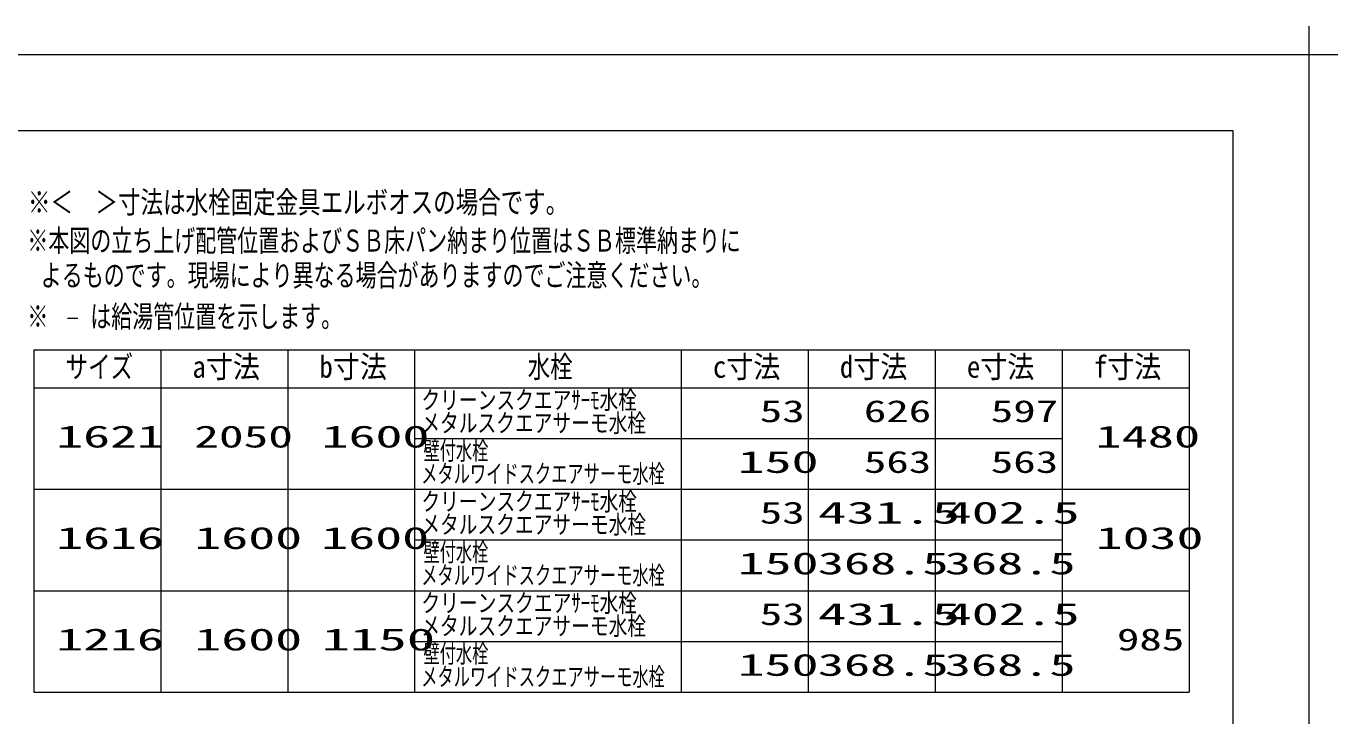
# Model space of a CAD drawing. Units: millimetres on the paper. Extents: x -305 to 305, y -152 to 152.
# Drawn here: x -49.5 to 122.7, y 61.6 to 152.3 of the extents above; entities that cross this region are included whole.
import ezdxf
from ezdxf.enums import TextEntityAlignment as Align

# ---------------------------------------------------------------- set-up
doc = ezdxf.new("R2010")
doc.units = ezdxf.units.MM
for name, color, linetype, lineweight in [('0-1_RV', 7, 'Continuous', 9), ('0-2_0', 7, 'Continuous', 9), ('0-3_1図面枠', 7, 'Continuous', 9), ('0-4_図面枠', 3, 'Continuous', 9), ('0-5_DEFPOINTS', 7, 'Continuous', 9)]:
    doc.layers.add(name, color=color, linetype=linetype, lineweight=lineweight)
doc.styles.add('ＭＳ ゴシック', font='')
doc.styles.get('ＭＳ ゴシック').set_extended_font_data('MS Gothic')

# ---------------------------------------------------------------- blocks, each defined once
blk = doc.blocks.new('DOTFIL')
at = {"layer": '0-2_0'}
blk.add_line((-0.5, 0), (0.5, 0), dxfattribs=at)
blk = doc.blocks.new('グループ-6')
at = {"layer": '0-3_1図面枠'}
for p, q in [((4200, 2895), (4200, 3045)), ((4275, 2970), (4125, 2970))]:
    blk.add_line(p, q, dxfattribs=at)

msp = doc.modelspace()

# ---------------------------------------------------------------- linework, layer by layer
at = {"layer": '0-1_RV'}
for p, q in [((-48.459, 109.747), (-48.459, 64.747)), ((-48.459, 109.747), (103.208, 109.747)), ((-31.792, 109.747), (-31.792, 64.747)), ((-15.125, 109.747), (-15.125, 64.747)), ((1.541, 109.747), (1.541, 64.747)), ((36.541, 109.747), (36.541, 64.747)), ((53.208, 109.747), (53.208, 64.747)), ((69.875, 109.747), (69.875, 64.747)), ((86.541, 109.747), (86.541, 64.747)), ((103.208, 109.747), (103.208, 64.747)), ((-48.459, 104.747), (103.208, 104.747)), ((1.541, 98.08), (86.541, 98.08)), ((-48.459, 91.414), (103.208, 91.414)), ((1.541, 84.747), (86.541, 84.747)), ((-48.459, 78.08), (103.208, 78.08)), ((1.541, 71.414), (86.541, 71.414)), ((-48.459, 64.747), (103.208, 64.747))]:
    msp.add_line(p, q, dxfattribs=at)
at = {"layer": '0-4_図面枠'}
msp.add_lwpolyline([(-291.017, -138.498), (108.983, -138.498), (108.983, 138.502), (-291.017, 138.502)], close=True, dxfattribs=at)
at = {"layer": '0-5_DEFPOINTS'}
for p, q in [((118.983, 148.502), (-301.017, 148.502)), ((118.983, -148.498), (118.983, 148.502))]:
    msp.add_line(p, q, dxfattribs=at)

# ---------------------------------------------------------------- block references
at = {"layer": '0-1_RV', "xscale": 1.333333, "yscale": 1.333333}
msp.add_blockref('DOTFIL', (-43.364, 113.88), dxfattribs=at)
at = {"layer": '0-3_1図面枠', "xscale": 0.05, "yscale": 0.05}
msp.add_blockref('グループ-6', (-91.017, 0.002), dxfattribs=at)
msp.add_blockref('グループ-6', (-91.017, 0.002), dxfattribs=at)

# ---------------------------------------------------------------- texts
at = {"layer": '0-1_RV', "style": 'ＭＳ ゴシック'}
for s, height, width, p in [('※＜\u3000＞寸法は水栓固定金具エルボオスの場合です。', 2.889, 0.75, (-49.226, 126.814)), ('※本図の立ち上げ配管位置およびＳＢ床パン納まり位置はＳＢ標準納まりに', 2.886, 0.7, (-49.31, 121.775)), (' よるものです。現場により異なる場合がありますのでご注意ください。', 2.886, 0.7, (-48.921, 117.222)), ('※\u3000\u3000は給湯管位置を示します。', 2.886, 0.7, (-49.31, 111.808)), ('サイズ', 2.889, 0.75, (-44.281, 105.192)), ('a寸法', 2.889, 0.9, (-27.634, 105.192)), ('b寸法', 2.889, 0.9, (-10.967, 105.192)), ('水栓', 2.889, 0.75, (16.375, 105.192)), ('c寸法', 2.889, 0.9, (40.7, 105.192)), ('d寸法', 2.889, 0.9, (57.366, 105.192)), ('e寸法', 2.889, 0.9, (74.033, 105.192)), ('f寸法', 2.889, 0.9, (90.7, 105.192)), ('クリーンスクエアｻｰﾓ水栓', 2.405, 0.75, (2.432, 101.216)), ('メタルスクエアサーモ水栓', 2.405, 0.75, (2.406, 98.187)), ('53', 2.889, 1.5, (46.852, 99.359)), ('626', 2.889, 1.5, (60.519, 99.359)), ('597', 2.889, 1.5, (77.185, 99.359)), ('1621', 2.889, 1.8, (-45.525, 96.025)), ('2050', 2.886, 1.65, (-27.395, 96.025)), ('1600', 2.889, 1.8, (-10.674, 96.025)), ('1480', 2.886, 1.75, (90.924, 96.025)), ('壁付水栓', 2.405, 0.65, (2.695, 94.549)), ('メタルワイドスクエアサーモ水栓', 2.405, 0.65, (2.405, 91.52)), ('150', 2.889, 1.8, (43.952, 92.692)), ('563', 2.889, 1.5, (60.519, 92.692)), ('563', 2.889, 1.5, (77.185, 92.692)), ('クリーンスクエアｻｰﾓ水栓', 2.405, 0.75, (2.432, 87.883)), ('53', 2.889, 1.5, (46.852, 86.025)), ('431.5', 2.886, 1.9, (54.505, 86.025)), ('402.5', 2.889, 1.8, (71.152, 86.025)), ('メタルスクエアサーモ水栓', 2.405, 0.75, (2.406, 84.853)), ('1616', 2.889, 1.8, (-45.525, 82.692)), ('1600', 2.889, 1.8, (-27.381, 82.692)), ('1600', 2.889, 1.8, (-10.715, 82.692)), ('1030', 2.889, 1.8, (90.952, 82.692)), ('壁付水栓', 2.405, 0.65, (2.695, 81.216)), ('150', 2.889, 1.8, (43.952, 79.359)), ('368.5', 2.886, 1.75, (54.467, 79.359)), ('368.5', 2.886, 1.75, (71.134, 79.359)), ('メタルワイドスクエアサーモ水栓', 2.405, 0.65, (2.405, 78.187)), ('クリーンスクエアｻｰﾓ水栓', 2.405, 0.75, (2.432, 74.549)), ('53', 2.889, 1.5, (46.852, 72.692)), ('431.5', 2.886, 1.9, (54.505, 72.692)), ('402.5', 2.889, 1.8, (71.152, 72.692)), ('メタルスクエアサーモ水栓', 2.405, 0.75, (2.406, 71.52)), ('1216', 2.889, 1.8, (-45.525, 69.359)), ('1600', 2.889, 1.8, (-27.381, 69.359)), ('1150', 2.886, 1.9, (-10.683, 69.359)), ('985', 2.889, 1.5, (93.741, 69.359)), ('壁付水栓', 2.405, 0.65, (2.695, 67.883)), ('150', 2.889, 1.8, (43.952, 66.025)), ('368.5', 2.886, 1.75, (54.467, 66.025)), ('368.5', 2.886, 1.75, (71.134, 66.025)), ('メタルワイドスクエアサーモ水栓', 2.405, 0.65, (2.405, 64.853))]:
    msp.add_text(s, height=height, dxfattribs=dict(at, width=width)).set_placement(p, align=Align.BOTTOM_LEFT)

doc.saveas('drawing.dxf')
